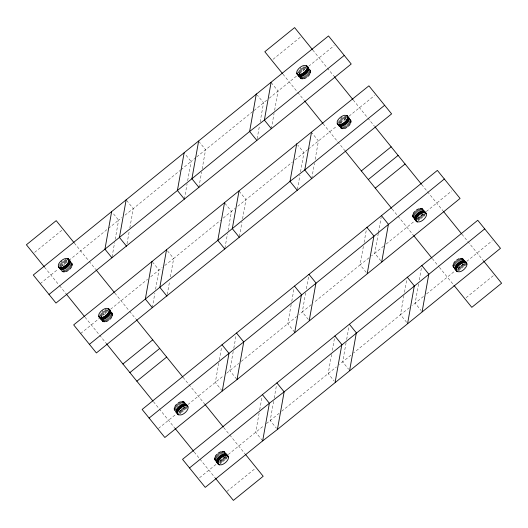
<?xml version="1.0" encoding="UTF-8"?>
<svg xmlns="http://www.w3.org/2000/svg" width="528" height="528" viewBox="0 0 528 528"><rect width="100%" height="100%" fill="white"/><g stroke="black" fill="none" stroke-linecap="round" stroke-linejoin="round"><path stroke-width="0.4" stroke-dasharray="2.64 1.98" d="M61.776 270.785C65.208 275.147 75.471 266.62 71.122 262.792M102.102 320.298C104.907 325.545 116.068 316.51 111.514 312.675M174.913 410.507C171.125 406.197 182.648 397.498 184.681 403.438M215.662 460.535C211.108 456.694 222.268 447.658 225.073 452.912M300.122 77.359C302.933 82.612 314.087 73.577 309.533 69.736M340.514 127.241C343.325 132.495 354.486 123.46 349.932 119.618M413.681 217.595C409.127 213.761 420.288 204.725 423.093 209.972M454.073 267.485C449.519 263.644 460.68 254.608 463.485 259.862M112.055 256.978L114.622 242.57M115.19 239.369L118.615 220.163L121.803 217.655M126.991 243.837L129.274 231.026M129.842 227.825L133.267 208.619L180.286 170.287M152.302 307.659L154.869 293.258M155.582 289.252L159.007 270.046L162.195 267.538M167.237 294.518L169.666 280.909M170.379 276.91L173.659 258.502L220.678 220.169M184.378 199.096L187.09 183.889M187.664 180.688L191.083 161.482L196.126 157.397M198.878 187.361L201.584 172.154M202.158 168.953L205.583 149.747L199.115 141.755M224.915 248.18L227.482 233.772M228.056 230.571L231.482 211.365L235.257 208.303M239.408 236.445L241.976 222.037M242.55 218.836L245.975 199.63L239.006 191.024M257.136 138.811L259.565 125.209M260.132 122.008L263.558 102.795L257.36 95.146M218.737 363.185L215.312 382.397L222.275 390.997M219.305 359.984L221.734 346.381M271.346 128.68L274.058 113.474M274.626 110.273L278.051 91.06L271.088 82.46M233.231 351.45L229.805 370.656L236.518 378.952M233.798 348.249L236.227 334.646M297.389 189.499L299.957 175.091M300.524 171.89L303.95 152.684L297.752 145.028M259.129 413.068L255.704 432.28L262.667 440.88M259.697 409.867L262.126 396.264M311.738 178.563L314.45 163.357M315.163 159.35L318.443 140.943L311.48 132.343M273.623 401.333L270.197 420.539L276.395 428.195M274.19 398.132L276.619 384.529M291.205 304.504L287.78 323.71L294.749 332.317M291.773 301.303L294.202 287.701M305.699 292.769L302.273 311.975L299.125 314.53M306.412 288.77L308.695 275.959M331.597 354.387L328.172 373.6L334.145 380.972M332.31 350.387L334.594 337.583M346.091 342.652L342.665 361.858L339.517 364.412M346.665 339.451L349.087 325.842M363.376 246.431L360.096 264.838L313.711 302.65M364.089 242.431L366.518 228.822M378.312 233.284L374.748 253.295L371.56 255.803M378.457 232.485L381.163 217.279M403.913 295.515L400.488 314.721L353.47 353.054M404.481 292.314L406.765 279.503M418.559 283.972L415.14 303.178L411.952 305.686M419.278 279.965L421.555 267.161M180.919 169.765L191.083 161.482L184.615 153.49M223.219 218.097L231.482 211.365L224.512 202.759M311.17 304.722L302.273 311.975L309.243 320.582M350.929 355.126L342.665 361.858L348.638 369.237M34.637 252.358L61.901 230.281M273.049 59.308L300.947 36.716M40.253 283.615L58.093 269.174M61.274 266.594L68.284 260.918M68.924 260.403L107.785 228.934M108.425 228.419L118.615 220.163L112.642 212.791M196.759 156.889L253.361 111.052M254.001 110.537L266.706 100.247M269.227 98.208L296.558 76.078M299.105 74.012L305.488 68.845M308.675 66.264L334.198 45.599M80.645 333.498L99.119 318.542M99.759 318.028L107.402 311.837M110.59 309.256L147.543 279.332M150.724 276.751L159.007 270.046L153.041 262.673M237.778 206.263L292.486 161.971M295.033 159.905L307.732 149.622M308.359 149.107L336.95 125.961M340.138 123.38L346.52 118.213M349.067 116.147L374.59 95.482M158.525 428.373L176.392 413.912M179.579 411.325L184.681 407.194M187.876 404.613L223.502 375.764M226.651 373.21L238.722 363.436M241.27 361.37L296.604 316.569M383.665 246.074L374.748 253.295L380.714 260.667M386.212 244.009L414.249 221.311M417.43 218.731L423.166 214.084M426.353 211.504L451.836 190.872M199.558 477.741L216.784 463.795M219.971 461.208L225.713 456.562M228.268 454.496L263.894 425.647M266.416 423.601L279.114 413.318M281.662 411.259L336.362 366.96M423.423 296.472L415.14 303.178L421.106 310.55M426.604 293.891L454.641 271.194M457.822 268.613L463.558 263.967M466.745 261.393L492.228 240.755M227.053 491.284L254.951 468.692M466.099 297.719L493.363 275.642M124.984 215.147L133.267 208.619L126.146 199.822M164.743 265.531L173.659 258.502L166.538 249.704M369.013 257.809L360.096 264.838L366.201 272.375M409.405 307.692L400.488 314.721L407.609 323.519M312.781 50.028L327.01 67.604M327.307 67.973L333.755 75.94M353.258 100.016L374.537 126.298M421.681 184.523L442.959 210.797M461.941 234.241L483.437 260.786M309.441 69.089L310.629 70.613M349.589 118.727L351.021 120.496M422.466 208.725L423.463 209.959M462.858 258.608L464.099 260.086M309.758 69.716L310.754 70.95M349.655 118.985L351.146 120.833M422.162 208.534L423.159 209.761M462.554 258.416L464.046 260.258M309.329 69.478L310.82 71.32M349.721 119.361L351.212 121.209M421.813 208.388L422.803 209.616M462.205 258.271L463.696 260.119M309.329 69.887L310.827 71.735M349.721 119.77L351.219 121.618M421.41 208.303L422.902 210.144M461.802 258.185L463.294 260.027M309.771 70.943L310.761 72.178M349.661 120.212L351.16 122.06M420.961 208.27L422.459 210.111M461.353 258.152L462.851 259.994M309.646 71.412L310.642 72.64M350.038 121.295L351.034 122.522M420.479 208.289L421.978 210.131M460.871 258.172L462.37 260.014M305.204 66.64L306.2 67.868M308.966 71.287L310.457 73.128M345.101 115.909L346.592 117.751M349.358 121.169L350.856 123.011M419.965 208.369L420.961 209.596M424.228 213.629L425.218 214.856M460.363 258.251L461.855 260.093M464.62 263.512L466.112 265.353M304.669 66.772L305.659 68M308.728 71.788L310.22 73.63M344.56 116.041L346.553 118.496M419.43 208.501L420.922 210.342M423.984 214.124L424.981 215.358M463.881 263.393L465.373 265.241M349.12 121.671L350.612 123.512M459.822 258.383L461.314 260.225M304.108 66.957L305.6 68.798M308.431 72.296L309.923 74.138M344.5 116.84L345.992 118.681M348.823 122.179L350.315 124.021M418.869 208.679L420.361 210.527M423.192 214.025L425.179 216.48M459.261 258.568L460.753 260.41M463.584 263.908L465.076 265.749M303.039 66.574L305.026 69.036M308.081 72.805L309.573 74.653M343.926 117.071L345.919 119.533M348.473 122.694L349.965 124.535M418.295 208.916L419.786 210.758M422.347 213.919L424.334 216.374M458.687 258.799L460.178 260.641M462.739 263.802L464.726 266.257M302.953 67.472L304.946 69.934M307.685 73.313L309.177 75.161M343.345 117.355L345.338 119.816M348.077 123.202L349.569 125.044M417.714 209.2L419.206 211.042M421.951 214.427L423.938 216.883M458.106 259.083L459.598 260.924M461.842 263.696L464.831 267.386M302.372 67.802L304.366 70.257M307.243 73.814L308.735 75.656M342.764 117.685L345.253 120.754M347.635 123.697L349.133 125.539M417.133 209.524L418.631 211.372M421.014 214.309L423.496 217.384M457.525 259.406L459.023 261.254M461.901 264.812L463.894 267.267M301.805 68.165L304.293 71.24M306.768 74.296L308.26 76.138M341.2 116.82L344.183 120.509M347.16 124.179L348.652 126.027M416.566 209.893L418.057 211.735M421.027 215.411L423.02 217.866M456.958 259.776L458.449 261.617M461.426 265.294L463.412 267.749M300.247 67.34L303.237 71.029M306.253 74.758L307.751 76.6M341.141 117.843L343.629 120.912M346.645 124.641L348.143 126.489M416.005 210.296L417.496 212.137M420.519 215.873L422.512 218.328M456.397 260.179L457.888 262.027M460.911 265.756L463.399 268.825M300.208 68.389L302.696 71.465M305.719 75.194L307.21 77.035M340.6 118.272L343.088 121.348M346.606 125.69L347.602 126.925M415.47 210.731L416.962 212.573M419.984 216.308L422.466 219.377M455.862 260.614L457.354 262.462M460.376 266.191L462.865 269.26M300.194 69.465L302.188 71.927M305.158 75.596L306.649 77.444M340.586 119.354L342.58 121.81M345.55 125.479L347.048 127.327M414.955 211.193L416.447 213.035M419.423 216.711L421.912 219.78M455.347 261.076L456.839 262.924M459.32 265.98L461.809 269.049M299.719 69.953L301.706 72.409M304.59 75.966L306.082 77.807M340.111 119.836L342.599 122.905M344.982 125.849L346.474 127.69M414.48 211.675L415.972 213.523M418.354 216.46L420.842 219.536M454.872 261.558L456.364 263.406M459.241 266.963L461.234 269.419M298.782 69.835L301.765 73.524M304.009 76.296L305.501 78.137M339.669 120.331L341.662 122.793M344.401 126.179L345.893 128.02M414.038 212.177L415.529 214.018M418.275 217.404L420.262 219.859M454.43 262.06L455.921 263.901M458.667 267.287L460.654 269.749M298.881 70.957L300.868 73.418M303.428 76.573L304.92 78.421M339.273 120.839L341.266 123.301M343.82 126.456L345.312 128.304M413.642 212.685L415.133 214.526M417.694 217.688L419.681 220.143M454.034 262.568L455.525 264.409M458.086 267.571L460.574 270.64M298.531 71.471L300.023 73.313M302.854 76.811L304.346 78.652M338.428 120.74L340.415 123.196M343.246 126.694L344.744 128.535M413.292 213.193L414.784 215.041M417.615 218.533L419.107 220.381M453.684 263.076L455.176 264.924M458.007 268.422L460 270.877M298.234 71.98L299.726 73.821M302.293 76.996L303.791 78.837M338.626 121.862L340.118 123.704M342.692 126.878L344.183 128.72M412.995 213.708L414.487 215.549M417.054 218.717L419.047 221.179M453.387 263.591L454.879 265.432M457.948 269.221L458.944 270.448M297.495 71.867L298.492 73.095M301.759 77.128L303.25 78.969M338.389 122.364L339.385 123.592M342.646 127.624L343.642 128.852M412.757 214.203L414.249 216.051M453.149 264.092L454.641 265.934M457.406 269.346L458.403 270.58M301.244 77.2L302.735 79.048M341.636 127.083L343.127 128.931M412.573 214.691L414.064 216.539M452.965 264.574L453.961 265.808M300.762 77.227L302.254 79.068M341.154 127.109L342.646 128.951M412.454 215.16L413.945 217.001M452.846 265.043L453.842 266.27M300.313 77.187L301.805 79.035M340.705 127.076L342.203 128.918M412.394 215.602L413.886 217.444M452.786 265.485L454.278 267.326M299.917 77.101L301.409 78.943M340.804 127.598L341.801 128.832M412.394 216.011L413.886 217.853M452.786 265.894L454.278 267.742M299.561 76.956L301.052 78.804M340.448 127.459L341.444 128.687M412.46 216.388L413.952 218.229M452.852 266.27L453.849 267.498M299.508 77.134L300.749 78.606M340.151 127.261L341.141 128.489M412.592 216.724L414.018 218.493M452.984 266.607L454.166 268.132M282.975 74.164L297.211 91.74M297.726 92.38L304.253 100.439M323.156 123.783L344.956 150.698M392.179 209.022L413.153 234.927M432.359 258.641L438.887 266.699M439.402 267.34L453.638 284.915M74.362 243.085L88.598 260.66M89.113 261.301L95.641 269.359M114.847 293.073L129.373 311.018M129.598 311.289L135.821 318.978M183.044 377.302L204.844 404.217M223.747 427.561L229.238 434.339M229.753 434.98L245.025 453.836M71.221 262.436L72.211 263.663M111.421 312.028L112.609 313.546M184.054 401.782L185.48 403.544M224.446 451.664L225.436 452.892M71.346 262.772L72.343 264M111.738 312.655L112.735 313.883M183.751 401.584L185.242 403.432M224.143 451.466L225.139 452.701M71.412 263.149L72.409 264.376M111.309 312.418L112.801 314.259M183.394 401.445L184.886 403.286M223.786 451.328L224.783 452.555M71.412 263.558L72.409 264.785M111.309 312.827L112.801 314.668M182.992 401.353L184.49 403.194M223.39 451.235L224.38 452.463M71.353 264L72.349 265.228M111.25 313.269L112.741 315.11M182.549 401.32L184.041 403.161M222.941 451.202L224.433 453.05M70.739 263.848L72.23 265.696M111.131 313.738L112.622 315.579M182.068 401.339L183.559 403.187M222.46 451.229L223.456 452.456M70.554 264.337L72.046 266.185M107.184 309.58L108.181 310.807M110.946 314.219L112.438 316.067M181.553 401.419L183.044 403.26M185.81 406.679L186.806 407.906M221.945 451.301L222.941 452.529M226.208 456.562L227.198 457.789M65.756 259.208L67.247 261.056M70.316 264.838L71.808 266.68M106.643 309.705L107.639 310.939M110.708 314.721L112.2 316.569M181.012 401.551L182.51 403.392M185.572 407.18L186.569 408.408M221.404 451.433L222.902 453.275M225.469 456.449L226.961 458.291M65.195 259.393L67.188 261.855M70.019 265.346L71.511 267.194M105.587 309.276L107.58 311.738M110.411 315.229L111.903 317.077M180.457 401.735L181.447 402.963M184.78 407.075L186.272 408.916M220.849 451.618L222.341 453.46M225.172 456.958L227.159 459.413M65.122 260.245L66.614 262.086M69.67 265.861L71.161 267.703M105.013 309.514L107.501 312.583M110.062 315.744L111.553 317.585M179.883 401.966L181.375 403.814M183.929 406.969L185.922 409.431M220.275 451.849L221.767 453.697M224.327 456.852L226.314 459.314M64.04 259.908L66.528 262.984M69.274 266.369L70.765 268.211M104.933 310.411L106.927 312.866M109.666 316.252L111.157 318.094M179.302 402.25L180.794 404.092M183.533 407.477L185.526 409.939M219.694 452.133L221.186 453.981M223.925 457.36L225.918 459.822M63.961 260.852L65.954 263.307M68.831 266.864L70.323 268.712M104.353 310.735L106.346 313.196M109.223 316.747L110.715 318.595M178.721 402.58L180.213 404.422M183.097 407.979L185.585 411.048M219.113 452.463L220.605 454.304M222.988 457.248L225.476 460.317M63.386 261.221L65.38 263.677M68.356 267.353L69.848 269.194M103.785 311.104L106.273 314.173M108.748 317.236L110.24 319.077M178.147 402.943L179.645 404.791M182.12 407.847L184.609 410.916M218.546 452.826L220.037 454.674M223.007 458.344L225.001 460.805M62.832 261.624L65.32 264.693M67.841 267.815L69.333 269.656M102.227 310.279L105.217 313.962M108.233 317.698L109.725 319.539M177.593 403.352L179.084 405.194M181.606 408.309L184.094 411.378M217.985 453.235L218.981 454.463M222.499 458.806L224.987 461.881M61.301 260.832L64.779 265.129M67.307 268.25L68.798 270.092M102.188 311.329L105.171 315.018M107.699 318.133L109.19 319.975M177.052 403.781L178.048 405.016M181.566 409.358L184.054 412.434M217.45 453.671L218.942 455.512M221.958 459.241L223.951 461.703M60.786 261.294L64.271 265.591M66.746 268.653L68.237 270.494M102.175 312.404L104.168 314.86M107.138 318.536L108.629 320.377M176.543 404.243L178.035 406.091M181.012 409.761L182.998 412.223M216.935 454.133L218.427 455.974M221.404 459.644L223.892 462.719M61.301 263.003L63.294 265.465M66.172 269.016L67.67 270.864M101.699 312.886L103.686 315.348M106.57 318.905L108.062 320.747M176.062 404.732L177.56 406.573M180.437 410.131L182.926 413.2M216.46 454.615L217.952 456.456M220.334 459.4L222.823 462.469M60.865 263.505L62.852 265.96M65.597 269.346L67.089 271.187M100.756 312.774L103.244 315.843M105.989 319.229L107.481 321.07M175.626 405.227L177.118 407.075M179.857 410.454L181.85 412.916M216.018 455.11L217.51 456.958M220.249 460.343L222.242 462.799M59.968 263.399L61.961 265.855M65.512 270.244L66.508 271.471M100.861 313.896L102.848 316.351M105.409 319.513L106.9 321.354M175.23 405.735L176.22 406.963M179.276 410.738L181.269 413.2M215.622 455.618L217.114 457.466M219.674 460.621L221.661 463.082M60.119 264.521L61.611 266.363M64.442 269.861L65.934 271.709M100.511 314.404L102.003 316.252M104.834 319.744L106.326 321.592M174.88 406.25L176.372 408.091M179.203 411.589L181.196 414.044M215.272 456.133L216.764 457.974M219.595 461.472L221.087 463.313M59.327 264.416L61.314 266.878M63.881 270.046L65.373 271.887M100.214 314.912L101.706 316.76M104.273 319.928L105.765 321.776M174.583 406.758L176.075 408.599M178.642 411.774L180.134 413.615M214.975 456.641L216.467 458.482M219.536 462.271L221.027 464.112M59.578 265.531L60.575 266.759M63.34 270.178L64.832 272.019M99.475 314.8L100.967 316.648M103.732 320.06L105.23 321.902M174.339 407.26L175.336 408.487M214.738 457.142L216.229 458.984M63.327 270.871L64.324 272.098M103.224 320.14L104.716 321.981M174.161 407.748L175.652 409.589M214.553 457.631L216.044 459.472M62.845 270.89L63.842 272.118M102.736 320.159L104.234 322.001M174.035 408.21L175.534 410.058M214.434 458.099L215.926 459.941M62.396 270.857L63.393 272.085M102.293 320.126L103.785 321.968M173.976 408.652L175.474 410.5M214.375 458.535L215.866 460.383M62 270.772L62.99 271.999M101.891 320.041L103.389 321.882M173.983 409.068L174.979 410.296M214.375 458.951L215.866 460.792M61.644 270.626L62.641 271.854M101.541 319.895L103.033 321.737M174.049 409.438L175.045 410.672M214.441 459.327L215.932 461.168M61.34 270.428L62.337 271.663M101.488 320.067L102.729 321.545M214.566 459.657L216.064 461.505M44.563 267.214L59.314 285.43M59.611 285.8L66.059 293.759M85.041 317.203L99.277 334.778M99.574 335.148L106.319 343.477M153.463 401.702L174.742 427.984M194.245 452.06L199.65 458.746M199.954 459.116L215.219 477.972"/><path stroke-width="0.79" d="M68.871 260.924C67.881 254.859 58.727 261.248 58.285 265.261C59.268 271.326 68.422 264.931 68.871 260.924L70.363 262.772M109.263 310.807C108.273 304.742 99.119 311.137 98.677 315.143C99.66 321.209 108.814 314.813 109.263 310.807L110.755 312.655M177.461 412.955C177.758 408.837 186.146 402.369 188.166 407.741C187.876 411.86 179.48 418.328 177.461 412.955L175.969 411.114M217.853 462.838C218.15 458.72 226.538 452.252 228.558 457.624C228.268 461.743 219.872 468.217 217.853 462.838L216.361 460.997M307.283 67.874C306.299 61.809 297.145 68.198 296.696 72.204C297.68 78.269 306.834 71.881 307.283 67.874L308.774 69.716M347.675 117.757C346.691 111.692 337.537 118.081 337.088 122.087C338.072 128.152 347.226 121.763 347.675 117.757L349.166 119.599M415.873 219.905C416.17 215.78 424.558 209.312 426.578 214.691C426.287 218.81 417.892 225.278 415.873 219.905L414.381 218.057M456.271 269.788C456.562 265.67 464.95 259.195 466.97 264.574C466.679 268.693 458.291 275.161 456.271 269.788L454.773 267.94M111.652 211.556L104.947 249.176L111.91 257.776L351.212 64L328.508 35.963C229.786 115.256 131.855 195.525 33.284 275.015L55.994 303.059L111.91 257.776M126.146 199.822L119.44 237.442L126.562 246.233M152.044 261.446L145.339 299.059L152.302 307.659L391.611 113.89L368.9 85.846C270.178 165.139 172.253 245.408 73.676 324.898L96.386 352.942L152.302 307.659M166.538 249.704L159.832 287.324L166.954 296.116M184.12 152.876L177.415 190.496L184.378 199.096M198.614 141.141L191.908 178.754L49.025 294.452M224.512 202.759L217.807 240.379L224.776 248.978M239.006 191.024L232.3 228.637L89.417 344.335M256.324 93.865L249.619 131.485L191.908 178.754L198.878 187.361M271.088 82.46L264.376 120.074L249.619 131.485L256.852 140.415M222.275 390.997L237.032 379.586L460.079 198.442L437.369 170.399L142.144 409.451L164.855 437.494L222.275 390.997L228.98 353.384L243.738 341.972L444.332 179.005M237.032 379.586L243.738 341.972L236.511 333.043M296.723 143.755L290.011 181.368L232.3 228.637L239.27 237.244M311.48 132.343L304.775 169.957L290.011 181.368L297.244 190.298M262.667 440.88L277.424 429.469L500.471 248.325L477.761 220.282L182.536 459.334L205.247 487.377L262.667 440.88L269.372 403.267L284.137 391.855L484.73 228.888M277.424 429.469L284.137 391.855L276.903 382.925M294.749 332.317L301.455 294.697L294.485 286.097M309.243 320.582L315.949 282.962L308.979 274.362M335.141 382.199L341.847 344.586L334.877 335.98M349.635 370.465L356.341 332.845L349.371 324.245M367.217 273.636L373.923 236.016L366.802 227.225M381.711 261.895L388.417 224.281L381.454 215.681M407.609 323.519L414.315 285.899L407.194 277.108M422.103 311.777L428.809 274.164L421.846 265.564M344.249 55.4L264.376 120.074L271.346 128.68M384.641 105.283L304.775 169.957L311.738 178.563M122.925 363.99L152.731 339.86M361.337 170.933L391.142 146.804M129.895 372.59L159.694 348.46M368.306 179.54L398.105 155.41M136.858 381.196L166.663 357.067M375.269 188.14L405.075 164.01M149.114 418.057L228.98 353.384L222.017 344.777M189.506 467.94L269.372 403.267L262.409 394.66M312.477 49.658L294.617 27.601L264.812 51.731L282.46 73.517M334.277 76.58L352.961 99.647M375.052 126.938L421.463 184.246M443.474 211.438L461.637 233.871M483.734 261.155L501.6 283.219L471.801 307.349L453.935 285.285M306.709 65.776L308.636 68.152M347.101 115.658L349.028 118.034M424.453 211.187L426.38 213.563M464.851 261.07L466.778 263.452M306.405 65.578L308.761 68.488M346.797 115.46L349.16 118.371M424.156 210.989L426.01 213.286M464.548 260.872L466.904 263.782M307.336 67.023L308.827 68.864M346.447 115.315L349.226 118.747M423.799 210.85L425.291 212.692M464.191 260.733L466.97 264.158M307.342 67.432L308.834 69.274M347.734 117.315L349.226 119.156M423.397 210.758L424.888 212.606M463.789 260.641L465.287 262.489M422.954 210.725L424.446 212.566M463.346 260.608L464.838 262.456M307.157 68.343L308.649 70.184M347.549 118.226L349.048 120.067M422.473 210.745L423.964 212.593M462.865 260.634L464.356 262.475M306.979 68.825L308.471 70.673M347.371 118.708L348.863 120.556M421.958 210.824L423.449 212.665M462.35 260.707L463.841 262.555M306.735 69.326L308.227 71.174M421.417 210.956L422.908 212.797M347.127 119.209L348.625 121.057M461.809 260.839L463.3 262.68M306.438 69.835L307.936 71.683M346.83 119.724L348.328 121.565M420.856 211.141L422.354 212.982M461.248 261.023L462.746 262.865M306.095 70.349L307.586 72.191M346.487 120.232L347.978 122.074M420.281 211.372L421.78 213.22M460.68 261.254L462.172 263.102M305.692 70.858L307.19 72.699M346.091 120.74L347.582 122.582M419.707 211.655L421.199 213.497M460.099 261.538L461.591 263.386M305.257 71.359L306.748 73.201M345.649 121.242L347.14 123.083M419.126 211.985L420.618 213.827M459.518 261.868L461.01 263.71M304.775 71.841L306.266 73.682M345.167 121.724L346.665 123.565M418.552 212.348L420.044 214.196M458.944 262.231L460.442 264.079M304.267 72.303L305.758 74.144M344.659 122.186L346.15 124.027M417.998 212.758L419.489 214.599M458.39 262.64L459.881 264.482M303.725 72.739L305.217 74.58M344.117 122.621L345.616 124.463M417.457 213.193L418.948 215.035M457.849 263.076L459.34 264.917M303.171 73.141L304.663 74.983M343.563 123.024L345.055 124.865M416.948 213.655L418.44 215.497M457.34 263.538L458.832 265.379M302.597 73.511L304.088 75.352M342.989 123.394L344.48 125.235M416.467 214.137L417.958 215.978M456.859 264.02L458.357 265.861M302.016 73.834L303.508 75.676M342.408 123.717L343.906 125.565M416.031 214.632L417.523 216.48M456.423 264.515L457.915 266.363M301.442 74.118L302.933 75.959M341.834 124.001L343.325 125.842M415.628 215.14L417.127 216.988M456.027 265.023L457.519 266.871M300.868 74.349L302.359 76.197M341.26 124.238L342.751 126.08M415.285 215.655L416.777 217.496M455.677 265.538L457.169 267.379M300.307 74.534L301.798 76.382M340.699 124.417L342.19 126.265M414.988 216.163L416.48 218.005M455.38 266.046L456.872 267.887M299.765 74.666L301.257 76.514M340.157 124.549L341.649 126.397M414.744 216.665L416.236 218.506M455.136 266.548L456.634 268.389M299.251 74.745L300.742 76.586M339.643 124.628L341.134 126.469M414.566 217.153L416.057 218.995M454.958 267.036L456.449 268.877M298.769 74.765L300.26 76.606M339.161 124.648L340.652 126.496M414.44 217.615L415.932 219.463M454.832 267.505L456.331 269.346M298.327 74.732L299.818 76.573M338.719 124.615L340.21 126.463M416.071 220.143L417.562 221.991M296.637 73.055L299.416 76.487M338.316 124.529L339.808 126.37M414.388 218.473L415.879 220.315M416.17 220.671L417.16 221.899M454.78 268.356L457.558 271.781M296.703 73.432L299.066 76.342M337.095 123.314L339.458 126.225M414.454 218.849L416.81 221.76M454.846 268.732L457.202 271.643M296.835 73.768L299.013 76.52M337.227 123.651L339.154 126.034M414.579 219.179L416.506 221.562M454.661 268.745L456.898 271.445M304.775 101.079L322.938 123.512M345.253 151.067L391.657 208.382M413.675 235.567L431.838 258.001M74.065 242.715L56.199 220.651L26.4 244.781L44.266 266.845M96.162 269.999L114.325 292.433M136.343 319.618L182.747 376.933M205.062 404.488L223.225 426.921M245.54 454.483L263.188 476.269L233.383 500.399L215.523 478.342M68.297 258.826L70.719 261.822M108.689 308.708L110.616 311.091M186.041 404.237L187.968 406.619M226.433 454.12L228.36 456.502M67.993 258.628L70.349 261.538M108.385 308.51L110.741 311.428M185.737 404.045L188.1 406.956M226.136 453.928L228.492 456.839M67.637 258.489L70.415 261.914M109.316 309.956L110.807 311.804M185.387 403.9L186.879 405.742M225.779 453.783L228.558 457.215M67.241 258.397L68.732 260.245M68.93 260.482L70.422 262.33M109.322 310.365L110.814 312.213M184.985 403.814L186.476 405.656M225.377 453.697L226.868 455.539M184.543 403.781L186.034 405.623M224.935 453.664L226.426 455.506M68.746 261.393L70.237 263.234M109.138 311.276L110.629 313.117M184.061 403.801L185.552 405.643M224.453 453.684L225.944 455.525M68.561 261.881L70.059 263.723M108.959 311.764L110.451 313.606M183.546 403.874L185.038 405.722M223.938 453.763L225.43 455.605M68.323 262.383L69.815 264.224M108.715 312.266L110.207 314.107M183.005 404.006L184.496 405.854M223.397 453.889L224.888 455.737M68.026 262.891L69.518 264.733M108.418 312.774L109.91 314.615M182.444 404.191L183.935 406.039M222.836 454.073L224.327 455.921M67.676 263.399L69.168 265.247M108.068 313.289L109.567 315.13M181.87 404.428L183.361 406.27M222.262 454.311L223.76 456.152M67.28 263.908L68.772 265.756M107.672 313.797L109.164 315.638M181.289 404.712L182.787 406.553M221.687 454.595L223.179 456.436M66.845 264.409L68.336 266.251M107.237 314.292L108.728 316.133M180.715 405.035L182.206 406.877M221.107 454.918L222.598 456.76M66.363 264.891L67.855 266.732M106.755 314.774L108.247 316.622M180.14 405.405L181.632 407.246M220.532 455.288L222.024 457.129M65.855 265.353L67.346 267.194M106.247 315.236L107.738 317.084M179.579 405.808L181.078 407.649M219.978 455.69L221.47 457.532M65.314 265.789L66.805 267.63M105.706 315.671L107.197 317.519M179.045 406.243L180.536 408.085M219.437 456.126L220.928 457.967M64.759 266.191L66.251 268.039M105.151 316.074L106.643 317.922M178.537 406.705L180.028 408.547M218.929 456.588L220.42 458.429M64.185 266.561L65.677 268.402M104.577 316.444L106.069 318.285M178.055 407.187L179.546 409.028M218.447 457.07L219.938 458.918M63.604 266.891L65.096 268.732M103.996 316.774L105.488 318.615M177.613 407.689L179.111 409.53M218.005 457.571L219.503 459.413M63.023 267.168L64.515 269.016M103.415 317.051L104.914 318.899M177.217 408.197L178.708 410.038M217.609 458.08L219.107 459.921M62.449 267.406L63.947 269.247M102.848 317.288L104.339 319.13M176.867 408.705L178.365 410.553M217.265 458.588L218.757 460.436M61.895 267.59L63.386 269.432M102.287 317.473L103.778 319.315M176.576 409.213L178.068 411.061M216.968 459.096L218.46 460.944M61.354 267.722L62.845 269.564M101.746 317.605L103.237 319.447M176.332 409.715L177.824 411.563M216.724 459.598L218.216 461.446M60.839 267.795L62.33 269.643M101.231 317.678L102.722 319.526M176.147 410.203L177.646 412.045M216.546 460.086L218.038 461.927M60.357 267.821L61.849 269.663M100.749 317.704L102.241 319.546M176.029 410.672L177.52 412.513M216.421 460.555L217.912 462.396M59.915 267.782L61.406 269.63M100.307 317.671L101.798 319.513M218.051 463.082L219.542 464.924M59.512 267.696L61.004 269.537M98.617 315.995L99.614 317.222M99.904 317.579L101.396 319.42M175.969 411.523L178.748 414.955M216.368 461.406L217.859 463.247M218.15 463.61L219.14 464.838M58.291 266.488L60.647 269.399M98.683 316.371L101.039 319.282M176.035 411.899L178.398 414.81M216.434 461.782L218.79 464.693M58.417 266.825L60.845 269.815M98.815 316.708L100.742 319.084M175.857 411.913L178.094 414.612M216.559 462.119L218.486 464.501M66.363 294.129L84.526 316.562M106.537 343.754L152.948 401.062M175.039 428.353L193.723 451.42"/></g></svg>
